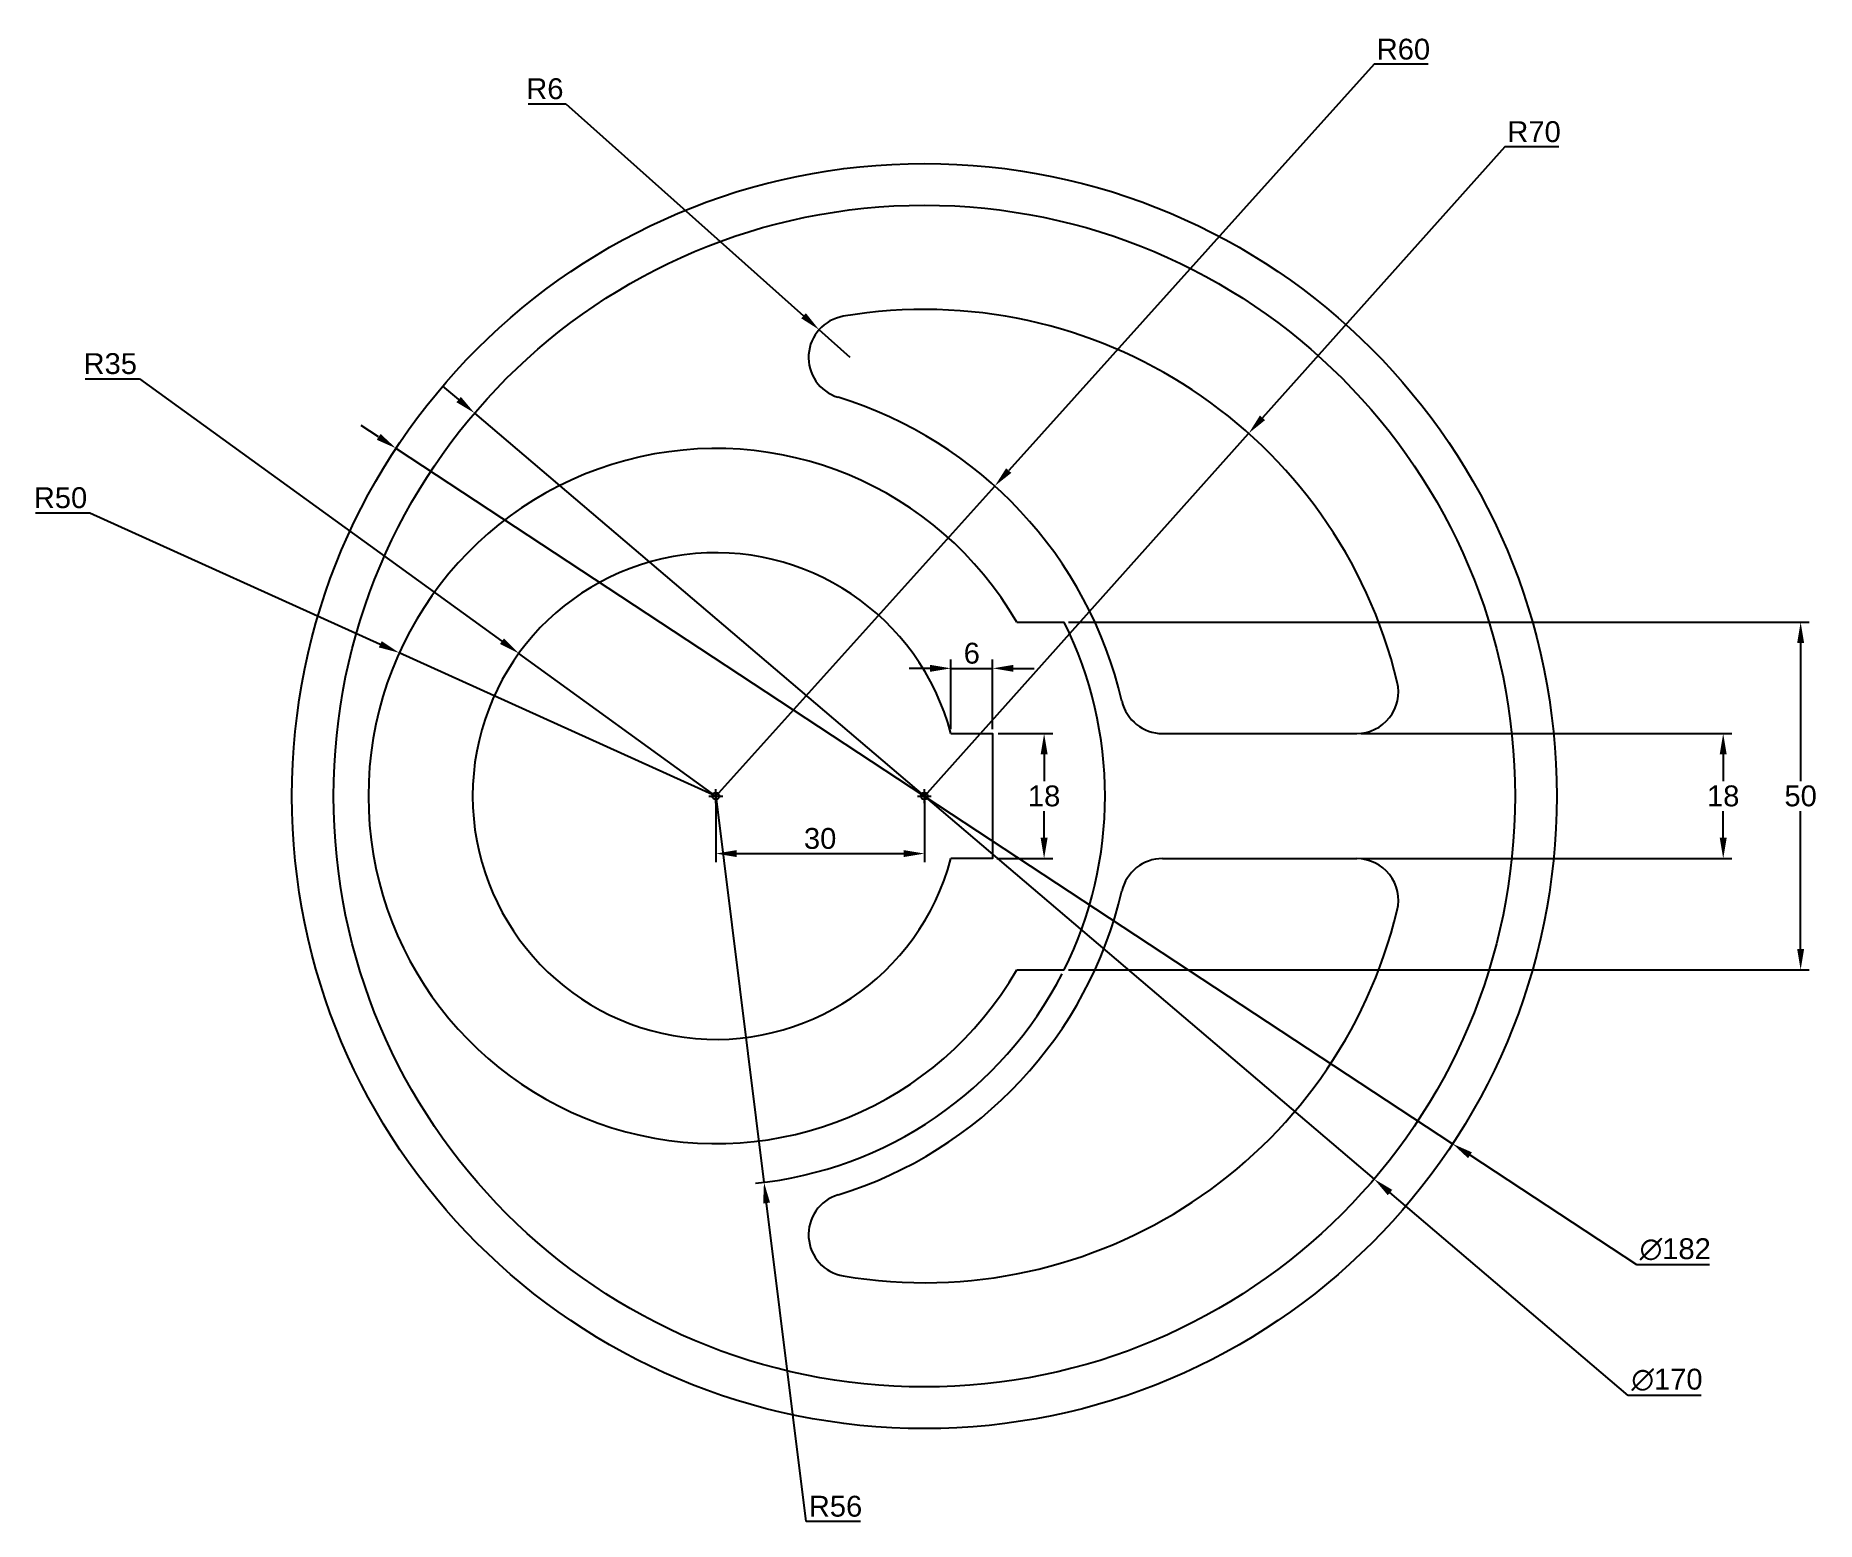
# Model space of a CAD drawing. Header units: millimetres. Extents: x 3031 to 3287, y 1859 to 2072.
import ezdxf

# ---------------------------------------------------------------- set-up
doc = ezdxf.new("R2010")
doc.units = ezdxf.units.MM
doc.header["$PDMODE"] = 34
doc.styles.get("Standard").update_dxf_attribs({"font": 'arial.ttf'})
doc.dimstyles.new('ISO-25', dxfattribs={"dimtxt": 3, "dimasz": 3, "dimexe": 1.25, "dimexo": 0.625, "dimtad": 1, "dimtih": 1, "dimtoh": 1, "dimtxsty": 'Standard', "dimcen": 2.5, "dimadec": 0, "dimazin": 0, "dimtfac": 1, "dimtmove": 0, "dimatfit": 3, "dimfxl": 1, "dimarcsym": 0})

# ---------------------------------------------------------------- blocks, each defined once
blk = doc.blocks.new('*D2')
at = {"color": 0, "lineweight": -2, "transparency": 16777216}
for p, q in [((3128.51, 1962.3), (3128.51, 1953.4)), ((3158.51, 1962.3), (3158.51, 1953.4)), ((3131.51, 1954.65), (3155.51, 1954.65))]:
    blk.add_line(p, q, dxfattribs=at)
at = {"color": 0, "transparency": 16777216}
for points in [[(3131.51, 1955.15), (3131.51, 1954.15), (3128.51, 1954.65)], [(3155.51, 1955.15), (3155.51, 1954.15), (3158.51, 1954.65)]]:
    blk.add_solid(points, dxfattribs=at)
at = {"layer": 'Defpoints', "color": 0, "transparency": 16777216}
for p in [(3128.51, 1962.93), (3158.51, 1962.93), (3158.51, 1954.65)]:
    blk.add_point(p, dxfattribs=at)
at = {"color": 0, "transparency": 16777216, "insert": (3143.51, 1956.81), "char_height": 3, "attachment_point": 5}
blk.add_mtext('30', dxfattribs=at)
blk = doc.blocks.new('*D3')
at = {"color": 0, "lineweight": -2, "transparency": 16777216}
for p, q in [((3159.33, 1981.3), (3156.33, 1981.3)), ((3162.33, 1972.55), (3162.33, 1982.55)), ((3162.33, 1981.3), (3168.33, 1981.3)), ((3168.33, 1972.55), (3168.33, 1982.55)), ((3171.33, 1981.3), (3174.33, 1981.3))]:
    blk.add_line(p, q, dxfattribs=at)
at = {"color": 0, "transparency": 16777216}
for points in [[(3159.33, 1981.8), (3159.33, 1980.8), (3162.33, 1981.3)], [(3171.33, 1981.8), (3171.33, 1980.8), (3168.33, 1981.3)]]:
    blk.add_solid(points, dxfattribs=at)
at = {"layer": 'Defpoints', "color": 0, "transparency": 16777216}
for p in [(3168.33, 1981.3), (3162.33, 1971.93), (3168.33, 1971.93)]:
    blk.add_point(p, dxfattribs=at)
at = {"color": 0, "transparency": 16777216, "insert": (3165.33, 1983.46), "char_height": 3, "attachment_point": 5}
blk.add_mtext('6', dxfattribs=at)
blk = doc.blocks.new('*D4')
at = {"color": 0, "lineweight": -2, "transparency": 16777216}
for p, q in [((3169.12, 1971.93), (3176.99, 1971.93)), ((3175.74, 1968.93), (3175.74, 1965.08)), ((3175.74, 1956.93), (3175.74, 1960.77)), ((3168.95, 1953.93), (3176.99, 1953.93))]:
    blk.add_line(p, q, dxfattribs=at)
at = {"color": 0, "transparency": 16777216}
for points in [[(3175.24, 1968.93), (3176.24, 1968.93), (3175.74, 1971.93)], [(3175.24, 1956.93), (3176.24, 1956.93), (3175.74, 1953.93)]]:
    blk.add_solid(points, dxfattribs=at)
at = {"layer": 'Defpoints', "color": 0, "transparency": 16777216}
for p in [(3168.49, 1971.93), (3168.33, 1953.93), (3175.74, 1953.93)]:
    blk.add_point(p, dxfattribs=at)
at = {"color": 0, "transparency": 16777216, "insert": (3175.74, 1962.93), "char_height": 3, "attachment_point": 5}
blk.add_mtext('18', dxfattribs=at)
blk = doc.blocks.new('*D5')
at = {"color": 0, "lineweight": -2, "transparency": 16777216}
for p, q in [((3221.35, 1971.93), (3274.71, 1971.93)), ((3273.46, 1968.93), (3273.46, 1965.08)), ((3273.46, 1956.93), (3273.46, 1960.77)), ((3221.35, 1953.93), (3274.71, 1953.93))]:
    blk.add_line(p, q, dxfattribs=at)
at = {"color": 0, "transparency": 16777216}
for points in [[(3272.96, 1968.93), (3273.96, 1968.93), (3273.46, 1971.93)], [(3272.96, 1956.93), (3273.96, 1956.93), (3273.46, 1953.93)]]:
    blk.add_solid(points, dxfattribs=at)
at = {"layer": 'Defpoints', "color": 0, "transparency": 16777216}
for p in [(3220.72, 1971.93), (3220.72, 1953.93), (3273.46, 1953.93)]:
    blk.add_point(p, dxfattribs=at)
at = {"color": 0, "transparency": 16777216, "insert": (3273.46, 1962.93), "char_height": 3, "attachment_point": 5}
blk.add_mtext('18', dxfattribs=at)
blk = doc.blocks.new('*D6')
at = {"color": 0, "lineweight": -2, "transparency": 16777216}
for p, q in [((3179.24, 1987.93), (3285.85, 1987.93)), ((3284.6, 1984.93), (3284.6, 1965.08)), ((3284.6, 1940.93), (3284.6, 1960.77)), ((3179.24, 1937.93), (3285.85, 1937.93))]:
    blk.add_line(p, q, dxfattribs=at)
at = {"color": 0, "transparency": 16777216}
for points in [[(3284.1, 1984.93), (3285.1, 1984.93), (3284.6, 1987.93)], [(3284.1, 1940.93), (3285.1, 1940.93), (3284.6, 1937.93)]]:
    blk.add_solid(points, dxfattribs=at)
at = {"layer": 'Defpoints', "color": 0, "transparency": 16777216}
for p in [(3178.62, 1987.93), (3178.62, 1937.93), (3284.6, 1937.93)]:
    blk.add_point(p, dxfattribs=at)
at = {"color": 0, "transparency": 16777216, "insert": (3284.6, 1962.93), "char_height": 3, "attachment_point": 5}
blk.add_mtext('50', dxfattribs=at)
blk = doc.blocks.new('*D7')
at = {"color": 0, "lineweight": -2, "transparency": 16777216}
for p, q in [((3101.48, 2062.51), (3106.94, 2062.51)), ((3106.94, 2062.51), (3141.12, 2032.02)), ((3147.84, 2026.03), (3143.36, 2030.02))]:
    blk.add_line(p, q, dxfattribs=at)
at = {"color": 0, "transparency": 16777216}
blk.add_solid([(3141.46, 2032.39), (3140.79, 2031.65), (3143.36, 2030.02)], dxfattribs=at)
at = {"layer": 'Defpoints', "color": 0, "transparency": 16777216}
for p in [(3143.36, 2030.02), (3147.84, 2026.03)]:
    blk.add_point(p, dxfattribs=at)
at = {"color": 0, "transparency": 16777216, "insert": (3103.9, 2064.67), "char_height": 3, "attachment_point": 5}
blk.add_mtext('R6', dxfattribs=at)
blk = doc.blocks.new('*D8')
at = {"color": 0, "lineweight": -2, "transparency": 16777216}
for p, q in [((3223.23, 2068.2), (3170.65, 2009.76)), ((3231.02, 2068.2), (3223.23, 2068.2)), ((3128.51, 1962.93), (3168.64, 2007.53))]:
    blk.add_line(p, q, dxfattribs=at)
at = {"color": 0, "transparency": 16777216}
blk.add_solid([(3170.27, 2010.09), (3171.02, 2009.42), (3168.64, 2007.53)], dxfattribs=at)
at = {"layer": 'Defpoints', "color": 0, "transparency": 16777216}
for p in [(3168.64, 2007.53), (3128.51, 1962.93)]:
    blk.add_point(p, dxfattribs=at)
at = {"color": 0, "transparency": 16777216, "insert": (3227.44, 2070.36), "char_height": 3, "attachment_point": 5}
blk.add_mtext('R60', dxfattribs=at)
blk = doc.blocks.new('*D9')
at = {"color": 0, "lineweight": -2, "transparency": 16777216}
for p, q in [((3242.04, 2056.33), (3207.17, 2017.34)), ((3249.82, 2056.33), (3242.04, 2056.33)), ((3158.51, 1962.93), (3205.17, 2015.1))]:
    blk.add_line(p, q, dxfattribs=at)
at = {"color": 0, "transparency": 16777216}
blk.add_solid([(3206.79, 2017.67), (3207.54, 2017.01), (3205.17, 2015.1)], dxfattribs=at)
at = {"layer": 'Defpoints', "color": 0, "transparency": 16777216}
for p in [(3205.17, 2015.1), (3158.51, 1962.93)]:
    blk.add_point(p, dxfattribs=at)
at = {"color": 0, "transparency": 16777216, "insert": (3246.24, 2058.49), "char_height": 3, "attachment_point": 5}
blk.add_mtext('R70', dxfattribs=at)
blk = doc.blocks.new('*D10')
at = {"color": 0, "lineweight": -2, "transparency": 16777216}
for p, q in [((3037.76, 2022.96), (3045.58, 2022.96)), ((3045.58, 2022.96), (3097.72, 1985.21)), ((3128.51, 1962.93), (3100.15, 1983.45))]:
    blk.add_line(p, q, dxfattribs=at)
at = {"color": 0, "transparency": 16777216}
blk.add_solid([(3098.02, 1985.61), (3097.43, 1984.8), (3100.15, 1983.45)], dxfattribs=at)
at = {"layer": 'Defpoints', "color": 0, "transparency": 16777216}
for p in [(3100.15, 1983.45), (3128.51, 1962.93)]:
    blk.add_point(p, dxfattribs=at)
at = {"color": 0, "transparency": 16777216, "insert": (3041.36, 2025.12), "char_height": 3, "attachment_point": 5}
blk.add_mtext('R35', dxfattribs=at)
blk = doc.blocks.new('*D11')
at = {"color": 0, "lineweight": -2, "transparency": 16777216}
for p, q in [((3030.62, 2003.67), (3038.4, 2003.67)), ((3038.4, 2003.67), (3080.21, 1984.77)), ((3128.51, 1962.93), (3082.95, 1983.53))]:
    blk.add_line(p, q, dxfattribs=at)
at = {"color": 0, "transparency": 16777216}
blk.add_solid([(3080.42, 1985.22), (3080.01, 1984.31), (3082.95, 1983.53)], dxfattribs=at)
at = {"layer": 'Defpoints', "color": 0, "transparency": 16777216}
for p in [(3082.95, 1983.53), (3128.51, 1962.93)]:
    blk.add_point(p, dxfattribs=at)
at = {"color": 0, "transparency": 16777216, "insert": (3034.2, 2005.83), "char_height": 3, "attachment_point": 5}
blk.add_mtext('R50', dxfattribs=at)
blk = doc.blocks.new('*D12')
at = {"color": 0, "lineweight": -2, "transparency": 16777216}
for p, q in [((3128.51, 1962.93), (3135.43, 1907.36)), ((3141.52, 1858.58), (3135.81, 1904.38)), ((3149.31, 1858.58), (3141.52, 1858.58))]:
    blk.add_line(p, q, dxfattribs=at)
blk.add_arc((3128.51, 1962.93), 56, 275.8285, 332.8458, dxfattribs=at)
at = {"color": 0, "transparency": 16777216}
blk.add_solid([(3136.3, 1904.44), (3135.31, 1904.32), (3135.43, 1907.36)], dxfattribs=at)
at = {"layer": 'Defpoints', "color": 0, "transparency": 16777216}
for p in [(3128.51, 1962.93), (3135.43, 1907.36)]:
    blk.add_point(p, dxfattribs=at)
at = {"color": 0, "transparency": 16777216, "insert": (3145.72, 1860.74), "char_height": 3, "attachment_point": 5}
blk.add_mtext('R56', dxfattribs=at)
blk = doc.blocks.new('*D13')
at = {"color": 0, "lineweight": -2, "transparency": 16777216}
for p, q in [((3091.5, 2019.97), (3089.21, 2021.91)), ((3093.78, 2018.02), (3223.23, 1907.83)), ((3259.8, 1876.7), (3225.51, 1905.88)), ((3270.31, 1876.7), (3259.8, 1876.7))]:
    blk.add_line(p, q, dxfattribs=at)
at = {"color": 0, "transparency": 16777216}
for points in [[(3091.82, 2020.35), (3091.17, 2019.59), (3093.78, 2018.02)], [(3225.84, 1906.27), (3225.19, 1905.5), (3223.23, 1907.83)]]:
    blk.add_solid(points, dxfattribs=at)
at = {"layer": 'Defpoints', "color": 0, "transparency": 16777216}
for p in [(3093.78, 2018.02), (3223.23, 1907.83)]:
    blk.add_point(p, dxfattribs=at)
at = {"color": 0, "transparency": 16777216, "insert": (3265.37, 1878.94), "char_height": 3, "attachment_point": 5}
blk.add_mtext('∅170', dxfattribs=at)
blk = doc.blocks.new('*D14')
at = {"color": 0, "lineweight": -2, "transparency": 16777216}
for p, q in [((3079.98, 2014.6), (3077.48, 2016.25)), ((3082.49, 2012.95), (3234.52, 1912.9)), ((3261.01, 1895.47), (3237.03, 1911.25)), ((3271.5, 1895.47), (3261.01, 1895.47))]:
    blk.add_line(p, q, dxfattribs=at)
at = {"color": 0, "transparency": 16777216}
for points in [[(3080.26, 2015.02), (3079.71, 2014.18), (3082.49, 2012.95)], [(3237.3, 1911.67), (3236.75, 1910.83), (3234.52, 1912.9)]]:
    blk.add_solid(points, dxfattribs=at)
at = {"layer": 'Defpoints', "color": 0, "transparency": 16777216}
for p in [(3082.49, 2012.95), (3234.52, 1912.9)]:
    blk.add_point(p, dxfattribs=at)
at = {"color": 0, "transparency": 16777216, "insert": (3266.56, 1897.71), "char_height": 3, "attachment_point": 5}
blk.add_mtext('∅182', dxfattribs=at)

msp = doc.modelspace()

# ---------------------------------------------------------------- linework, layer by layer
for p, q in [((3171.807, 1987.926), (3178.615, 1987.926)), ((3192.778, 1971.926), (3220.723, 1971.926)), ((3192.778, 1953.926), (3220.723, 1953.926)), ((3171.807, 1937.926), (3178.615, 1937.926))]:
    msp.add_line(p, q)
msp.add_lwpolyline([(3162.328, 1971.926), (3168.328, 1971.926), (3168.328, 1953.926), (3162.328, 1953.926)])
for radius in [91, 85]:
    msp.add_circle((3158.505, 1962.926), radius)
for centre, radius, start, end in [((3158.505, 1962.926), 70, 13.55478, 99.59407), ((3147.839, 2026.031), 6, 99.59407, 252.96659), ((3128.505, 1962.926), 60, 13.13656, 72.96659), ((3128.505, 1962.926), 50, 30, 330), ((3128.505, 1962.926), 35, 14.9006, 345.0994), ((3128.505, 1962.926), 56, 333.48523, 26.51477), ((3220.723, 1977.926), 6, 270, 13.55478), ((3192.778, 1977.926), 6, 193.13656, 270), ((3192.778, 1947.926), 6, 90, 166.86344), ((3220.723, 1947.926), 6, 346.44522, 90), ((3128.505, 1962.926), 60, 287.03341, 346.86344), ((3158.505, 1962.926), 70, 260.40593, 346.44522), ((3147.839, 1899.821), 6, 107.03341, 260.40593)]:
    msp.add_arc(centre, radius, start, end)
for p in [(3128.505, 1962.926), (3158.505, 1962.926)]:
    msp.add_point(p)

# ---------------------------------------------------------------- dimensions: what is measured, and where the dimension line sits
at = {"color": 3}
for center, mpoint, picture, middle in [((3128.505, 1962.926), (3168.639, 2007.528), '*D8', (3227.437, 2068.2)), ((3147.839, 2026.031), (3143.361, 2030.025), '*D7', (3103.898, 2062.514)), ((3158.505, 1962.926), (3205.168, 2015.105), '*D9', (3246.242, 2056.333)), ((3128.505, 1962.926), (3100.154, 1983.449), '*D10', (3041.358, 2022.958)), ((3128.505, 1962.926), (3082.948, 1983.529), '*D11', (3034.198, 2003.674)), ((3128.505, 1962.926), (3135.434, 1907.356), '*D12', (3145.724, 1858.579))]:
    dim = msp.add_radius_dim(center=center, mpoint=mpoint, dimstyle='ISO-25', dxfattribs=at)
    dim.commit()
    dim.dimension.update_dxf_attribs({"geometry": picture, "text_midpoint": middle, "dimtype": 164})
for p1, p2, picture, middle in [((3093.78, 2018.023), (3223.231, 1907.829), '*D13', (3265.368, 1876.698)), ((3082.49, 2012.952), (3234.521, 1912.9), '*D14', (3266.565, 1895.468))]:
    dim = msp.add_diameter_dim_2p(p1=p1, p2=p2, dimstyle='ISO-25', dxfattribs=at)
    dim.commit()
    dim.dimension.update_dxf_attribs({"geometry": picture, "text_midpoint": middle, "dimtype": 163})
dim = msp.add_linear_dim(base=(3284.596, 1937.926), p1=(3178.615, 1987.926), p2=(3178.615, 1937.926), angle=90, dimstyle='ISO-25', override={"dimtad": 0, "dimtih": 1}, dxfattribs=at)
dim.commit()
dim.dimension.update_dxf_attribs({"geometry": '*D6', "text_midpoint": (3284.596, 1962.926)})
for base, p1, p2, picture, middle in [((3168.328, 1981.305), (3162.328, 1971.926), (3168.328, 1971.926), '*D3', (3165.328, 1983.462)), ((3158.505, 1954.653), (3128.505, 1962.926), (3158.505, 1962.926), '*D2', (3143.505, 1956.811))]:
    dim = msp.add_linear_dim(base=base, p1=p1, p2=p2, dimstyle='ISO-25', dxfattribs=at)
    dim.commit()
    dim.dimension.update_dxf_attribs({"geometry": picture, "text_midpoint": middle})
for base, p1, p2, picture, middle in [((3175.745, 1953.926), (3168.493, 1971.926), (3168.328, 1953.926), '*D4', (3175.745, 1962.926)), ((3273.461, 1953.926), (3220.723, 1971.926), (3220.723, 1953.926), '*D5', (3273.461, 1962.926))]:
    dim = msp.add_linear_dim(base=base, p1=p1, p2=p2, angle=90, dimstyle='ISO-25', dxfattribs=at)
    dim.commit()
    dim.dimension.update_dxf_attribs({"geometry": picture, "text_midpoint": middle})

doc.saveas('drawing.dxf')
